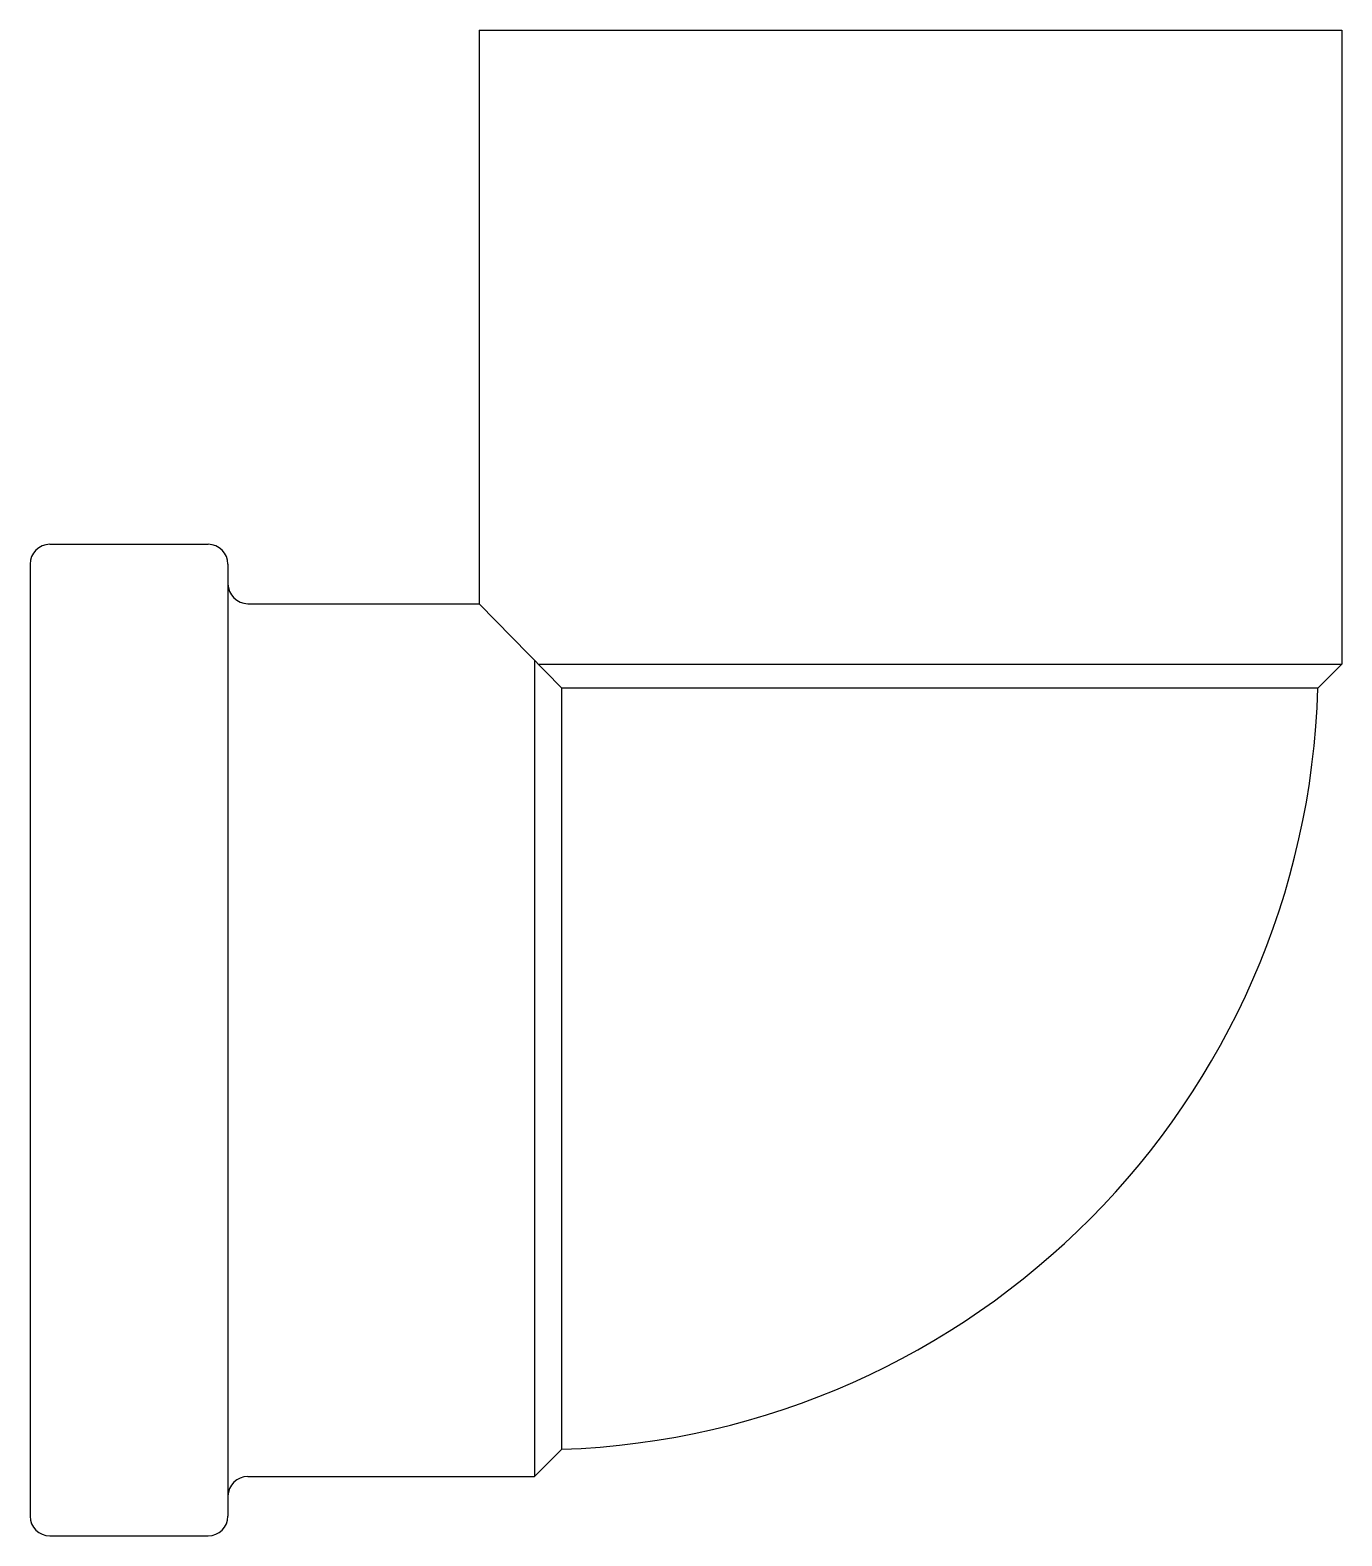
# Model space of a CAD drawing. Header units: millimetres. Extents: x -0.0285 to 0.014, y -0.0161 to 0.0327.
import ezdxf

# ---------------------------------------------------------------- set-up
doc = ezdxf.new("R2010")
doc.units = ezdxf.units.MM

msp = doc.modelspace()

# ---------------------------------------------------------------- linework, layer by layer
for p, q in [((-0.01398513600000939, 0.03273623767893241), (-0.01398513600000939, 0.01414551599998504)), ((-0.01398513600000939, 0.03273623767893241), (0.01398513599996676, 0.03273623767893241)), ((-0.01398513600000939, 0.03273623767893241), (-0.01398513600000939, 0.01414551599998504)), ((-0.01398513599999518, 0.03273623767898926), (0.01398513599999518, 0.03273623767898926)), ((0.01398513599995255, 0.03273623767893241), (0.01398513599996676, 0.01218887999999652)), ((0.01398513599995255, 0.03273623767893241), (0.01398513599996676, 0.01218887999999652)), ((-0.02790612000001857, 0.01607007600000543), (-0.02277396000003051, 0.01607007600000543)), ((-0.02790612000001857, 0.01607007600000543), (-0.02277396000003051, 0.01607007600000543)), ((-0.02854764000000642, 0.01542855599996074), (-0.02854764000000642, -0.01542855600001758)), ((-0.02854764000000642, 0.01542855599996074), (-0.02854764000000642, -0.01542855600001758)), ((-0.02213244000001424, 0.01542855599996074), (-0.02213244000001424, -0.01542855600001758)), ((-0.02213244000001424, 0.01542855599996074), (-0.02213244000001424, -0.01542855600001758)), ((-0.02149092000002639, 0.01414551599998504), (-0.01398513600000939, 0.01414551599998504)), ((-0.02149092000002639, 0.01414551599998504), (-0.01398513600000939, 0.01414551599998504)), ((-0.01130753519860406, 0.01140897085326742), (-0.01398513600000939, 0.01414551599998504)), ((-0.01130753519860406, 0.01140897085326742), (-0.01398513600000939, 0.01414551599998504)), ((-0.01218888000003204, 0.01230971746110754), (-0.01218888000003204, -0.01414551600004188)), ((-0.01218888000003204, 0.01230971746110754), (-0.01218888000003204, -0.01414551600004188)), ((-0.01207064534080615, 0.01218887999999652), (0.01398513599996676, 0.01218887999999652)), ((-0.01207064534080615, 0.01218887999999652), (0.01398513599996676, 0.01218887999999652)), ((0.01398513599996676, 0.01218887999999652), (0.01320522685335135, 0.01140897085326742)), ((0.01398513599996676, 0.01218887999999652), (0.01320522685335135, 0.01140897085326742)), ((0.01320522685335135, 0.01140897085326742), (-0.01130753519860406, 0.01140897085326742)), ((-0.01130753519860406, -0.01326417119855705), (-0.01130753519860406, 0.01140897085326742)), ((0.01320522685335135, 0.01140897085326742), (-0.01130753519860406, 0.01140897085326742)), ((-0.01130753519860406, -0.01326417119855705), (-0.01130753519860406, 0.01140897085326742)), ((-0.01218888000003204, -0.01414551600004188), (-0.01130753519860406, -0.01326417119855705)), ((-0.01218888000003204, -0.01414551600004188), (-0.01130753519860406, -0.01326417119855705)), ((-0.02149092000002639, -0.01414551600004188), (-0.01218888000003204, -0.01414551600004188)), ((-0.02149092000002639, -0.01414551600004188), (-0.01218888000003204, -0.01414551600004188)), ((-0.02790612000001857, -0.01607007600000543), (-0.02277396000003051, -0.01607007600000543)), ((-0.02790612000001857, -0.01607007600000543), (-0.02277396000003051, -0.01607007600000543))]:
    msp.add_line(p, q)
for centre, radius, start, end in [((-0.02790612000001857, 0.01542855599996074), 0.0006415200000000001, 90, 180), ((-0.02790612000001857, 0.01542855599996074), 0.0006415200000000001, 90, 180), ((-0.02277396000003051, 0.01542855599996074), 0.0006415200000000001, 0, 90), ((-0.02277396000003051, 0.01542855599996074), 0.0006415200000000001, 0, 90), ((-0.02149092000002639, 0.01478703599997289), 0.0006415200000000001, 180, 270), ((-0.02149092000002639, 0.01478703599997289), 0.0006415200000000001, 180, 270), ((-0.01218888000003204, 0.01212472799994657), 0.02540419200000001, 271.988155050926, 358.3854912070082), ((-0.01218888000003204, 0.01212472799994657), 0.02540419200000001, 271.988155050926, 358.3854912070082), ((-0.02149092000002639, -0.01478703600002973), 0.0006415200000000001, 90, 180), ((-0.02149092000002639, -0.01478703600002973), 0.0006415200000000001, 90, 180), ((-0.02790612000001857, -0.01542855600001758), 0.0006415200000000001, 180, 270), ((-0.02790612000001857, -0.01542855600001758), 0.0006415200000000001, 180, 270), ((-0.02277396000003051, -0.01542855600001758), 0.0006415200000000001, 270, 0), ((-0.02277396000003051, -0.01542855600001758), 0.0006415200000000001, 270, 0)]:
    msp.add_arc(centre, radius, start, end)

doc.saveas('drawing.dxf')
